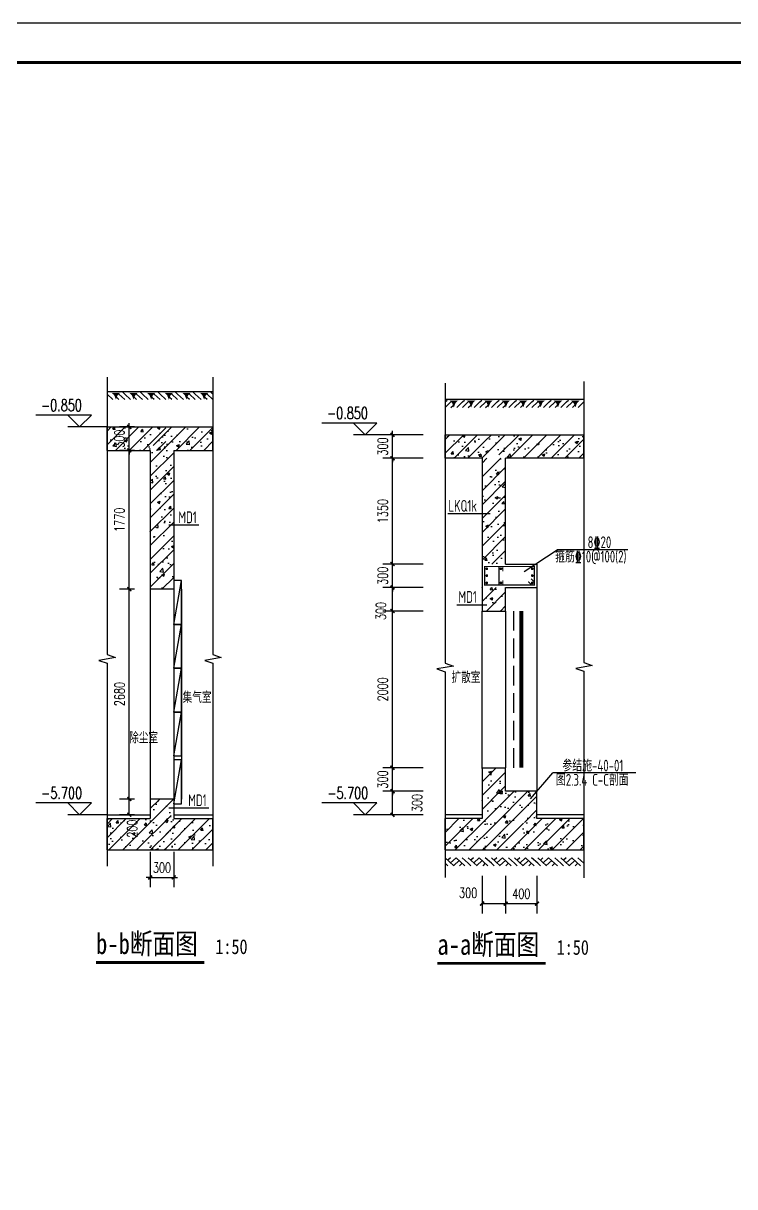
# Model space of a CAD drawing. Extents: x 37906 to 290206, y -18154 to 41246.
# Drawn here: x 233400 to 242475, y 26396 to 41246 of the extents above; entities that cross this region are included whole.
import ezdxf

# ---------------------------------------------------------------- set-up
doc = ezdxf.new("R2010")
doc.units = 0
doc.header["$LTSCALE"] = 1000
doc.header["$MEASUREMENT"] = 0
doc.linetypes.add('__DASH', pattern=[0.35, 0.25, -0.1])
for name, color, linetype in [('A-面层', 151, 'Continuous'), ('DIM_ELEV', 3, 'Continuous'), ('DIM_SYMB', 3, 'Continuous'), ('ECA_TK', 7, 'Continuous'), ('PUB_DIM', 3, 'Continuous'), ('PUB_HATCH', 8, 'Continuous'), ('PUB_TEXT', 7, 'Continuous'), ('REIN', 1, 'Continuous'), ('RF-M', 7, 'Continuous'), ('RF-QT', 30, 'Continuous'), ('RF-TC', 8, 'Continuous'), ('SURFACE', 6, 'Continuous'), ('TEXT', 7, 'Continuous'), ('tk', 7, 'Continuous'), ('可见线', 7, 'Continuous')]:
    doc.layers.add(name, color=color, linetype=linetype)
doc.layers.add('RF-WZ', color=110, linetype='Continuous', lineweight=0)
doc.styles.add('_TCH_DIM', font='SIMPLEX', dxfattribs={"bigfont": 'GBCBIG'})
doc.styles.add('_TCH_DIM_T3', font='SIMPLEX', dxfattribs={"width": 0.705882, "bigfont": 'GBCBIG'})
doc.styles.add('KING-1', font='GBENOR', dxfattribs={"bigfont": 'GBCBIG'})
doc.styles.get("Standard").update_dxf_attribs({"font": 'tssdeng2.shx', "width": 0.7, "bigfont": 'hztxt.shx'})
doc.styles.add('TSSD_Rein', font='tssdeng2.shx', dxfattribs={"width": 0.7, "bigfont": 'tssdchn.shx'})
doc.styles.add('TYDG_01', font='', dxfattribs={"width": 0.8})
doc.styles.get('TYDG_01').set_extended_font_data('SimSun')
doc.dimstyles.new('_TCH_ARCH&&50', dxfattribs={"dimtxt": 127.5, "dimasz": 50, "dimexe": 125, "dimexo": 150, "dimgap": 61.25, "dimtad": 1, "dimdec": 0, "dimrnd": 5, "dimzin": 0, "dimdsep": 46, "dimtxsty": '_TCH_DIM_T3', "dimblk": 'ARCHTICK', "dimcen": 0.09, "dimclrt": 7, "dimazin": 2, "dimtfac": 1, "dimtdec": 0, "dimtix": 1, "dimtmove": 2, "dimatfit": 3, "dimfxl": 1, "dimtolj": 1, "dimtzin": 0, "dimarcsym": 0})
pattern_1 = [(45, (-1538542.56, 4921.04), (-88.388348, 88.388348), []), (50, (-1538542.56, 4921.04), (358.63009, -31.376067), [37.5, -412.5]), (355, (-1538542.56, 4921.04), (-69.37567, 376.09607), [30, -330]), (100.4514, (-1538512.67, 4918.43), (289.25469, 344.71977), [31.870095, -350.571056]), (46.1842, (-1538542.56, 5021.04), (533.62052, -82.75951), [56.25, -618.75]), (96.6356, (-1538498.1, 5014.15), (467.33135, 487.05894), [47.80514, -525.8565]), (351.1842, (-1538542.56, 5021.04), (467.33097, 487.0593), [45, -495]), (21, (-1538492.56, 4996.04), (298.453526, -201.309445), [37.5, -412.5]), (326, (-1538492.56, 4996.04), (121.657666, 362.57502), [30, -330]), (71.4514, (-1538467.7, 4979.27), (420.111314, 161.26525), [31.870095, -350.571056]), (37.5, (-1538542.56, 4921.04), (6.079928, 166.446927), [0, -326, 0, -335, 0, -331.25]), (7.5, (-1538542.56, 4921.04), (131.534769, 197.205856), [0, -191, 0, -318.5, 0, -126.25]), (327.5, (-1538654.06, 4921.04), (266.911218, -11.277436), [0, -125, 0, -390, 0, -517.5]), (317.5, (-1538704.06, 4921.04), (291.593085, 50.05249), [0, -162.5, 0, -259, 0, -367.5])]
pattern_2 = [(45, (-1538542.56, 5871.04), (-88.388348, 88.388348), []), (50, (-1538542.56, 5871.04), (358.63009, -31.376067), [37.5, -412.5]), (355, (-1538542.56, 5871.04), (-69.37567, 376.09607), [30, -330]), (100.4514, (-1538512.67, 5868.43), (289.25469, 344.71977), [31.870095, -350.571056]), (46.1842, (-1538542.56, 5971.04), (533.62052, -82.75951), [56.25, -618.75]), (96.6356, (-1538498.1, 5964.15), (467.33135, 487.05894), [47.80514, -525.8565]), (351.1842, (-1538542.56, 5971.04), (467.33097, 487.0593), [45, -495]), (21, (-1538492.56, 5946.04), (298.453526, -201.309445), [37.5, -412.5]), (326, (-1538492.56, 5946.04), (121.657666, 362.57502), [30, -330]), (71.4514, (-1538467.7, 5929.27), (420.111314, 161.26525), [31.870095, -350.571056]), (37.5, (-1538542.56, 5871.04), (6.079928, 166.446927), [0, -326, 0, -335, 0, -331.25]), (7.5, (-1538542.56, 5871.04), (131.534769, 197.205856), [0, -191, 0, -318.5, 0, -126.25]), (327.5, (-1538654.06, 5871.04), (266.911218, -11.277436), [0, -125, 0, -390, 0, -517.5]), (317.5, (-1538704.06, 5871.04), (291.593085, 50.05249), [0, -162.5, 0, -259, 0, -367.5])]
pattern_3 = [(45, (-1537712.97, -9275.34), (-88.388348, 88.388348), []), (50, (-1537712.97, -9275.34), (358.63009, -31.376067), [37.5, -412.5]), (355, (-1537712.97, -9275.34), (-69.37567, 376.09607), [30, -330]), (100.4514, (-1537683.08, -9277.95), (289.25469, 344.71977), [31.870095, -350.571056]), (46.1842, (-1537712.97, -9175.34), (533.62052, -82.75951), [56.25, -618.75]), (96.6356, (-1537668.5, -9182.23), (467.33135, 487.05894), [47.80514, -525.8565]), (351.1842, (-1537712.97, -9175.34), (467.33097, 487.0593), [45, -495]), (21, (-1537662.97, -9200.34), (298.453526, -201.309445), [37.5, -412.5]), (326, (-1537662.97, -9200.34), (121.657666, 362.57502), [30, -330]), (71.4514, (-1537638.1, -9217.1), (420.111314, 161.26525), [31.870095, -350.571056]), (37.5, (-1537712.97, -9275.34), (6.079928, 166.446927), [0, -326, 0, -335, 0, -331.25]), (7.5, (-1537712.97, -9275.34), (131.534769, 197.205856), [0, -191, 0, -318.5, 0, -126.25]), (327.5, (-1537824.47, -9275.34), (266.911218, -11.277436), [0, -125, 0, -390, 0, -517.5]), (317.5, (-1537874.47, -9275.34), (291.593085, 50.05249), [0, -162.5, 0, -259, 0, -367.5])]

# ---------------------------------------------------------------- blocks, each defined once
blk = doc.blocks.new('10B_A1E图框')
at = {"layer": 'ECA_TK'}
blk.add_lwpolyline([(0, 0), (841, 0), (841, 594), (0, 594)], close=True, dxfattribs=at)
at = {"layer": 'ECA_TK', "const_width": 0.8}
blk.add_lwpolyline([(831, 10), (831, 584), (18, 584), (18, 10)], close=True, dxfattribs=at)
blk = doc.blocks.new('_ArchTick')
at = {"color": 0, "linetype": 'ByBlock', "const_width": 0.4}
blk.add_lwpolyline([(-0.5, -0.5), (0.5, 0.5)], dxfattribs=at)
blk = doc.blocks.new('*D897')
at = {"layer": 'Defpoints', "color": 0, "linetype": 'ByBlock'}
for p in [(238110, 35994), (238650, 35994), (238650, 35694)]:
    blk.add_point(p, dxfattribs=at)
at = {"layer": 'PUB_DIM', "color": 0, "linetype": 'ByBlock', "lineweight": -2}
for p, q in [((238500, 35994), (237985, 35994)), ((238110, 35994), (238110, 36044)), ((238110, 35694), (238110, 35994)), ((238500, 35694), (237985, 35694)), ((238110, 35694), (238110, 35644))]:
    blk.add_line(p, q, dxfattribs=at)
at = {"layer": 'PUB_DIM', "color": 0, "linetype": 'ByBlock', "lineweight": -2, "xscale": 50, "yscale": 50, "zscale": 50}
for p, rotation in [((238110, 35994), 270), ((238110, 35694), 90)]:
    blk.add_blockref('_ArchTick', p, dxfattribs=dict(at, rotation=rotation))
at = {"layer": 'PUB_DIM', "color": 7, "linetype": 'ByBlock', "insert": (237985, 35844), "char_height": 127.5, "attachment_point": 5, "rotation": 90, "style": '_TCH_DIM_T3'}
blk.add_mtext('\\A1;300', dxfattribs=at)
blk = doc.blocks.new('*D898')
at = {"layer": 'Defpoints', "color": 0, "linetype": 'ByBlock'}
for p in [(238110, 35694), (238650, 35694), (238650, 34344)]:
    blk.add_point(p, dxfattribs=at)
at = {"layer": 'PUB_DIM', "color": 0, "linetype": 'ByBlock', "lineweight": -2}
for p, q in [((238500, 35694), (237985, 35694)), ((238110, 34344), (238110, 35694)), ((238500, 34344), (237985, 34344))]:
    blk.add_line(p, q, dxfattribs=at)
at = {"layer": 'PUB_DIM', "color": 0, "linetype": 'ByBlock', "lineweight": -2, "xscale": 50, "yscale": 50, "zscale": 50}
for p, rotation in [((238110, 35694), 90), ((238110, 34344), 270)]:
    blk.add_blockref('_ArchTick', p, dxfattribs=dict(at, rotation=rotation))
at = {"layer": 'PUB_DIM', "color": 7, "linetype": 'ByBlock', "insert": (237985, 35019), "char_height": 127.5, "attachment_point": 5, "rotation": 90, "style": '_TCH_DIM_T3'}
blk.add_mtext('\\A1;1350', dxfattribs=at)
blk = doc.blocks.new('*D899')
at = {"layer": 'Defpoints', "color": 0, "linetype": 'ByBlock'}
for p in [(238110, 34344), (238650, 34344), (238650, 34044)]:
    blk.add_point(p, dxfattribs=at)
at = {"layer": 'PUB_DIM', "color": 0, "linetype": 'ByBlock', "lineweight": -2}
for p, q in [((238500, 34344), (237985, 34344)), ((238110, 34344), (238110, 34394)), ((238110, 34044), (238110, 34344)), ((238500, 34044), (237985, 34044)), ((238110, 34044), (238110, 33994))]:
    blk.add_line(p, q, dxfattribs=at)
at = {"layer": 'PUB_DIM', "color": 0, "linetype": 'ByBlock', "lineweight": -2, "xscale": 50, "yscale": 50, "zscale": 50}
for p, rotation in [((238110, 34344), 270), ((238110, 34044), 90)]:
    blk.add_blockref('_ArchTick', p, dxfattribs=dict(at, rotation=rotation))
at = {"layer": 'PUB_DIM', "color": 7, "linetype": 'ByBlock', "insert": (237985, 34194), "char_height": 127.5, "attachment_point": 5, "rotation": 90, "style": '_TCH_DIM_T3'}
blk.add_mtext('\\A1;300', dxfattribs=at)
blk = doc.blocks.new('*D900')
at = {"layer": 'Defpoints', "color": 0, "linetype": 'ByBlock'}
for p in [(238110, 34044), (238650, 34044), (238650, 33744)]:
    blk.add_point(p, dxfattribs=at)
at = {"layer": 'PUB_DIM', "color": 0, "linetype": 'ByBlock', "lineweight": -2}
for p, q in [((238500, 34044), (237985, 34044)), ((238110, 33744), (238110, 34044)), ((238500, 33744), (237985, 33744))]:
    blk.add_line(p, q, dxfattribs=at)
at = {"layer": 'PUB_DIM', "color": 0, "linetype": 'ByBlock', "lineweight": -2, "xscale": 50, "yscale": 50, "zscale": 50}
for p, rotation in [((238110, 34044), 90), ((238110, 33744), 270)]:
    blk.add_blockref('_ArchTick', p, dxfattribs=dict(at, rotation=rotation))
at = {"layer": 'PUB_DIM', "color": 7, "linetype": 'ByBlock', "insert": (237962, 33744), "char_height": 127.5, "attachment_point": 5, "rotation": 90, "style": '_TCH_DIM_T3'}
blk.add_mtext('\\A1;300', dxfattribs=at)
blk = doc.blocks.new('*D901')
at = {"layer": 'Defpoints', "color": 0, "linetype": 'ByBlock'}
for p in [(238110, 33744), (238650, 33744), (238650, 31744)]:
    blk.add_point(p, dxfattribs=at)
at = {"layer": 'PUB_DIM', "color": 0, "linetype": 'ByBlock', "lineweight": -2}
for p, q in [((238500, 33744), (237985, 33744)), ((238110, 31744), (238110, 33744)), ((238500, 31744), (237985, 31744))]:
    blk.add_line(p, q, dxfattribs=at)
at = {"layer": 'PUB_DIM', "color": 0, "linetype": 'ByBlock', "lineweight": -2, "xscale": 50, "yscale": 50, "zscale": 50}
for p, rotation in [((238110, 33744), 90), ((238110, 31744), 270)]:
    blk.add_blockref('_ArchTick', p, dxfattribs=dict(at, rotation=rotation))
at = {"layer": 'PUB_DIM', "color": 7, "linetype": 'ByBlock', "insert": (237985, 32744), "char_height": 127.5, "attachment_point": 5, "rotation": 90, "style": '_TCH_DIM_T3'}
blk.add_mtext('\\A1;2000', dxfattribs=at)
blk = doc.blocks.new('*D902')
at = {"layer": 'Defpoints', "color": 0, "linetype": 'ByBlock'}
for p in [(238110, 31744), (238650, 31744), (238650, 31444)]:
    blk.add_point(p, dxfattribs=at)
at = {"layer": 'PUB_DIM', "color": 0, "linetype": 'ByBlock', "lineweight": -2}
for p, q in [((238110, 31744), (238110, 31794)), ((238500, 31744), (237985, 31744)), ((238110, 31444), (238110, 31744)), ((238500, 31444), (237985, 31444)), ((238110, 31444), (238110, 31394))]:
    blk.add_line(p, q, dxfattribs=at)
at = {"layer": 'PUB_DIM', "color": 0, "linetype": 'ByBlock', "lineweight": -2, "xscale": 50, "yscale": 50, "zscale": 50}
for p, rotation in [((238110, 31744), 270), ((238110, 31444), 90)]:
    blk.add_blockref('_ArchTick', p, dxfattribs=dict(at, rotation=rotation))
at = {"layer": 'PUB_DIM', "color": 7, "linetype": 'ByBlock', "insert": (237985, 31594), "char_height": 127.5, "attachment_point": 5, "rotation": 90, "style": '_TCH_DIM_T3'}
blk.add_mtext('\\A1;300', dxfattribs=at)
blk = doc.blocks.new('*D903')
at = {"layer": 'Defpoints', "color": 0, "linetype": 'ByBlock'}
for p in [(238110, 31444), (238650, 31444), (238650, 31144)]:
    blk.add_point(p, dxfattribs=at)
at = {"layer": 'PUB_DIM', "color": 0, "linetype": 'ByBlock', "lineweight": -2}
for p, q in [((238500, 31444), (237985, 31444)), ((238110, 31144), (238110, 31444)), ((238500, 31144), (237985, 31144))]:
    blk.add_line(p, q, dxfattribs=at)
at = {"layer": 'PUB_DIM', "color": 0, "linetype": 'ByBlock', "lineweight": -2, "xscale": 50, "yscale": 50, "zscale": 50}
for p, rotation in [((238110, 31444), 90), ((238110, 31144), 270)]:
    blk.add_blockref('_ArchTick', p, dxfattribs=dict(at, rotation=rotation))
at = {"layer": 'PUB_DIM', "color": 7, "linetype": 'ByBlock', "insert": (238423, 31294), "char_height": 127.5, "attachment_point": 5, "rotation": 90, "style": '_TCH_DIM_T3'}
blk.add_mtext('\\A1;300', dxfattribs=at)
blk = doc.blocks.new('*D904')
at = {"layer": 'Defpoints', "color": 0}
for p in [(239553, 30513), (239953, 30513), (239953, 30010)]:
    blk.add_point(p, dxfattribs=at)
at = {"layer": 'PUB_DIM', "color": 0, "lineweight": -2}
for p, q in [((239553, 30363), (239553, 29885)), ((239953, 30363), (239953, 29885)), ((239553, 30010), (239953, 30010))]:
    blk.add_line(p, q, dxfattribs=at)
at = {"layer": 'PUB_DIM', "color": 0, "lineweight": -2, "xscale": 50, "yscale": 50, "zscale": 50, "rotation": 180}
blk.add_blockref('_ArchTick', (239553, 30010), dxfattribs=at)
at = {"layer": 'PUB_DIM', "color": 0, "lineweight": -2, "xscale": 50, "yscale": 50, "zscale": 50}
blk.add_blockref('_ArchTick', (239953, 30010), dxfattribs=at)
at = {"layer": 'PUB_DIM', "color": 7, "insert": (239753, 30135), "char_height": 127.5, "attachment_point": 5, "style": '_TCH_DIM_T3'}
blk.add_mtext('\\A1;400', dxfattribs=at)
blk = doc.blocks.new('*D905')
at = {"layer": 'Defpoints', "color": 0}
for p in [(239253, 30513), (239553, 30513), (239553, 30010)]:
    blk.add_point(p, dxfattribs=at)
at = {"layer": 'PUB_DIM', "color": 0, "lineweight": -2}
for p, q in [((239253, 30363), (239253, 29885)), ((239553, 30363), (239553, 29885)), ((239253, 30010), (239553, 30010))]:
    blk.add_line(p, q, dxfattribs=at)
at = {"layer": 'PUB_DIM', "color": 0, "lineweight": -2, "xscale": 50, "yscale": 50, "zscale": 50, "rotation": 180}
blk.add_blockref('_ArchTick', (239253, 30010), dxfattribs=at)
at = {"layer": 'PUB_DIM', "color": 0, "lineweight": -2, "xscale": 50, "yscale": 50, "zscale": 50}
blk.add_blockref('_ArchTick', (239553, 30010), dxfattribs=at)
at = {"layer": 'PUB_DIM', "color": 7, "insert": (239075, 30147), "char_height": 127.5, "attachment_point": 5, "style": '_TCH_DIM_T3'}
blk.add_mtext('\\A1;300', dxfattribs=at)
blk = doc.blocks.new('$LinePat$素土夯实')
at = {"color": 0}
for p, q in [((0, -210), (210, 0)), ((120, -300), (420, 0)), ((420, 0), (608, -188)), ((495, -300), (795, 0)), ((615, 0), (705, -90)), ((210, -210), (300, -300)), ((315, -105), (502, -293)), ((705, -300), (795, -210))]:
    blk.add_line(p, q, dxfattribs=at)
blk = doc.blocks.new('$LinePat$自然土壤')
at = {"color": 0}
for p, q in [((0, -90), (71, -19)), ((0, -300), (211, -89)), ((210, -300), (286, -224)), ((420, -300), (630, -90))]:
    blk.add_line(p, q, dxfattribs=at)
for points in [[(0, 0), (630, 0), (168, -45), (462, -45)], [(168, -45), (462, -45), (252, -132), (378, -132)], [(252, -132), (378, -132), (315, -300)]]:
    blk.add_solid(points, dxfattribs=at)
blk = doc.blocks.new('*D1061')
at = {"layer": 'Defpoints', "color": 0}
for p in [(235019, 30819), (235319, 30819), (235319, 30344)]:
    blk.add_point(p, dxfattribs=at)
at = {"layer": 'PUB_DIM', "color": 0, "lineweight": -2}
for p, q in [((235019, 30669), (235019, 30219)), ((235319, 30669), (235319, 30219)), ((235019, 30344), (234969, 30344)), ((235019, 30344), (235319, 30344)), ((235319, 30344), (235369, 30344))]:
    blk.add_line(p, q, dxfattribs=at)
at = {"layer": 'PUB_DIM', "color": 0, "lineweight": -2, "xscale": 50, "yscale": 50, "zscale": 50}
blk.add_blockref('_ArchTick', (235019, 30344), dxfattribs=at)
at = {"layer": 'PUB_DIM', "color": 0, "lineweight": -2, "xscale": 50, "yscale": 50, "zscale": 50, "rotation": 180}
blk.add_blockref('_ArchTick', (235319, 30344), dxfattribs=at)
at = {"layer": 'PUB_DIM', "color": 7, "insert": (235169, 30469), "char_height": 127.5, "attachment_point": 5, "style": '_TCH_DIM_T3'}
blk.add_mtext('\\A1;300', dxfattribs=at)
blk = doc.blocks.new('*D1062')
at = {"layer": 'Defpoints', "color": 0}
for p in [(234752, 36094), (234969, 36094), (234969, 35794)]:
    blk.add_point(p, dxfattribs=at)
at = {"layer": 'PUB_DIM', "color": 0, "lineweight": -2}
for p, q in [((234819, 36094), (234627, 36094)), ((234752, 36094), (234752, 36144)), ((234752, 35794), (234752, 36094)), ((234819, 35794), (234627, 35794)), ((234752, 35794), (234752, 35744))]:
    blk.add_line(p, q, dxfattribs=at)
at = {"layer": 'PUB_DIM', "color": 0, "lineweight": -2, "xscale": 50, "yscale": 50, "zscale": 50}
for p, rotation in [((234752, 36094), 270), ((234752, 35794), 90)]:
    blk.add_blockref('_ArchTick', p, dxfattribs=dict(at, rotation=rotation))
at = {"layer": 'PUB_DIM', "color": 7, "insert": (234627, 35944), "char_height": 127.5, "attachment_point": 5, "rotation": 90, "style": '_TCH_DIM_T3'}
blk.add_mtext('\\A1;300', dxfattribs=at)
blk = doc.blocks.new('*D1063')
at = {"layer": 'Defpoints', "color": 0}
for p in [(234752, 35794), (234969, 35794), (234969, 34024)]:
    blk.add_point(p, dxfattribs=at)
at = {"layer": 'PUB_DIM', "color": 0, "lineweight": -2}
for p, q in [((234819, 35794), (234627, 35794)), ((234752, 34024), (234752, 35794)), ((234819, 34024), (234627, 34024))]:
    blk.add_line(p, q, dxfattribs=at)
at = {"layer": 'PUB_DIM', "color": 0, "lineweight": -2, "xscale": 50, "yscale": 50, "zscale": 50}
for p, rotation in [((234752, 35794), 90), ((234752, 34024), 270)]:
    blk.add_blockref('_ArchTick', p, dxfattribs=dict(at, rotation=rotation))
at = {"layer": 'PUB_DIM', "color": 7, "insert": (234627, 34909), "char_height": 127.5, "attachment_point": 5, "rotation": 90, "style": '_TCH_DIM_T3'}
blk.add_mtext('\\A1;1770', dxfattribs=at)
blk = doc.blocks.new('*D1064')
at = {"layer": 'Defpoints', "color": 0}
for p in [(234753, 34024), (234969, 34024), (234969, 31344)]:
    blk.add_point(p, dxfattribs=at)
at = {"layer": 'PUB_DIM', "color": 0, "lineweight": -2}
for p, q in [((234819, 34024), (234628, 34024)), ((234753, 31344), (234753, 34024)), ((234819, 31344), (234628, 31344))]:
    blk.add_line(p, q, dxfattribs=at)
at = {"layer": 'PUB_DIM', "color": 0, "lineweight": -2, "xscale": 50, "yscale": 50, "zscale": 50}
for p, rotation in [((234753, 34024), 90), ((234753, 31344), 270)]:
    blk.add_blockref('_ArchTick', p, dxfattribs=dict(at, rotation=rotation))
at = {"layer": 'PUB_DIM', "color": 7, "insert": (234628, 32684), "char_height": 127.5, "attachment_point": 5, "rotation": 90, "style": '_TCH_DIM_T3'}
blk.add_mtext('\\A1;2680', dxfattribs=at)
blk = doc.blocks.new('*D1065')
at = {"layer": 'Defpoints', "color": 0}
for p in [(234752, 31344), (234969, 31344), (234969, 31144)]:
    blk.add_point(p, dxfattribs=at)
at = {"layer": 'PUB_DIM', "color": 0, "lineweight": -2}
for p, q in [((234819, 31344), (234627, 31344)), ((234752, 31144), (234752, 31344)), ((234819, 31144), (234627, 31144))]:
    blk.add_line(p, q, dxfattribs=at)
at = {"layer": 'PUB_DIM', "color": 0, "lineweight": -2, "xscale": 50, "yscale": 50, "zscale": 50}
for p, rotation in [((234752, 31344), 90), ((234752, 31144), 270)]:
    blk.add_blockref('_ArchTick', p, dxfattribs=dict(at, rotation=rotation))
at = {"layer": 'PUB_DIM', "color": 7, "insert": (234790, 30967), "char_height": 127.5, "attachment_point": 5, "rotation": 90, "style": '_TCH_DIM_T3'}
blk.add_mtext('\\A1;200', dxfattribs=at)

msp = doc.modelspace()

# ---------------------------------------------------------------- hatches: boundary and pattern name
at = {"layer": 'PUB_HATCH'}
h = msp.add_hatch(dxfattribs=at)
h.set_pattern_fill('钢筋混凝土', color=256, scale=50, style=0)
h.set_pattern_definition([(45, (-1537712.97, -8325.34), (-88.388348, 88.388348), []), (50, (-1537712.97, -8325.34), (358.63009, -31.376067), [37.5, -412.5]), (355, (-1537712.97, -8325.34), (-69.37567, 376.09607), [30, -330]), (100.4514, (-1537683.08, -8327.95), (289.25469, 344.71977), [31.870095, -350.571056]), (46.1842, (-1537712.97, -8225.34), (533.62052, -82.75951), [56.25, -618.75]), (96.6356, (-1537668.5, -8232.23), (467.33135, 487.05894), [47.80514, -525.8565]), (351.1842, (-1537712.97, -8225.34), (467.33097, 487.0593), [45, -495]), (21, (-1537662.97, -8250.34), (298.453526, -201.309445), [37.5, -412.5]), (326, (-1537662.97, -8250.34), (121.657666, 362.57502), [30, -330]), (71.4514, (-1537638.1, -8267.1), (420.111314, 161.26525), [31.870095, -350.571056]), (37.5, (-1537712.97, -8325.34), (6.079928, 166.446927), [0, -326, 0, -335, 0, -331.25]), (7.5, (-1537712.97, -8325.34), (131.534769, 197.205856), [0, -191, 0, -318.5, 0, -126.25]), (327.5, (-1537824.47, -8325.34), (266.911218, -11.277436), [0, -125, 0, -390, 0, -517.5]), (317.5, (-1537874.47, -8325.34), (291.593085, 50.05249), [0, -162.5, 0, -259, 0, -367.5])])
h.paths.add_polyline_path([(235219, 35794.2), (235219, 36094.2), (234469.5, 36094.2), (234469.5, 35794.2)])
h = msp.add_hatch(dxfattribs=at)
h.set_pattern_fill('钢筋混凝土', color=256, scale=50, style=0)
h.set_pattern_definition(pattern_3)
h.paths.add_polyline_path([(235819.2, 36094.2), (235519.1, 36094.2), (235206.7, 36094.2), (235019, 35794.2), (235019, 34844.2), (235019, 34024.2), (235319, 34024.2), (235319, 35794.2), (235819.2, 35794.2)])
h = msp.add_hatch(dxfattribs=at)
h.set_pattern_fill('钢筋混凝土', color=256, scale=50, style=0)
h.set_pattern_definition(pattern_2)
h.paths.add_polyline_path([(239352.6, 35794.2), (239252.6, 35994.2), (238781.6, 35994.2), (238781.6, 35694.2), (239252.6, 35694.2)])
h = msp.add_hatch(dxfattribs=at)
h.set_pattern_fill('钢筋混凝土', color=256, scale=50, style=0)
h.set_pattern_definition(pattern_2)
h.paths.add_polyline_path([(240552.6, 35994.2), (239252.6, 35994.2), (239352.6, 35794.2), (239552.6, 35694.2), (240552.6, 35694.2)])
h = msp.add_hatch(dxfattribs=at)
h.set_pattern_fill('钢筋混凝土', color=256, scale=50, style=0)
h.set_pattern_definition(pattern_1)
h.paths.add_polyline_path([(239252.6, 34344.2), (239552.6, 34344.2), (239552.6, 34744.2), (239552.6, 35694.2), (239252.6, 35694.2)])
h = msp.add_hatch(dxfattribs=at)
h.set_pattern_fill('钢筋混凝土', color=256, scale=50, style=0)
h.set_pattern_definition(pattern_1)
h.paths.add_polyline_path([(239552.6, 34044.2), (239252.6, 34044.2), (239252.6, 33744.2), (239552.6, 33744.2)])
h = msp.add_hatch(dxfattribs=at)
h.set_pattern_fill('钢筋混凝土', color=256, scale=50, style=0)
h.set_pattern_definition(pattern_1)
h.paths.add_polyline_path([(239252.6, 31444.2), (239552.6, 31444.2), (239552.6, 31744.2), (239252.6, 31744.2)])
h = msp.add_hatch(dxfattribs=at)
h.set_pattern_fill('钢筋混凝土', color=256, scale=50, style=0)
h.set_pattern_definition([(45, (-1537712.97, -9275.34), (-88.388348, 88.388348), []), (50, (-1537712.97, -9275.34), (358.63009, -31.376067), [37.5, -412.5]), (355, (-1537712.97, -9275.34), (-69.37567, 376.09607), [30, -330]), (100.4514, (-1537683.08, -9277.95), (289.25469, 344.71977), [31.870095, -350.571056]), (46.1842, (-1537712.97, -9175.34), (533.62052, -82.75951), [56.25, -618.75]), (96.6356, (-1537668.5, -9182.23), (467.33135, 487.05894), [47.80514, -525.8565]), (351.1842, (-1537712.97, -9175.34), (467.33097, 487.0593), [45, -495]), (21, (-1537662.97, -9200.34), (298.453526, -201.309445), [37.5, -412.5]), (326, (-1537662.97, -9200.34), (121.657666, 362.57502), [30, -330]), (71.4514, (-1537638.1, -9217.1), (420.111314, 161.26525), [31.870095, -350.571056]), (37.5, (-1537712.97, -9275.34), (6.079928, 166.446927), [0, -326, 0, -335, 0, -331.25]), (7.5, (-1537712.97, -9275.34), (131.534769, 197.205856), [0, -191, 0, -318.5, 0, -126.25]), (327.5, (-1537824.47, -9275.34), (266.911218, -11.277436), [0, -125, 0, -390, 0, -517.5]), (317.5, (-1537874.47, -9275.34), (291.593085, 50.05249), [0, -162.5, 0, -259, 0, -367.5])])
h.paths.add_polyline_path([(235219, 30694.2), (235319, 31344.2), (235019, 31344.2), (235019, 31094.2), (234469.5, 31094.2), (234469.5, 30694.2)])
h = msp.add_hatch(dxfattribs=at)
h.set_pattern_fill('钢筋混凝土', color=256, scale=50, style=0)
h.set_pattern_definition(pattern_1)
h.paths.add_polyline_path([(239502.6, 30960.8), (239952.6, 31094.2), (239952.6, 31269.2), (239952.6, 31444.2), (239252.6, 31444.2), (239252.6, 31094.2)])
h = msp.add_hatch(dxfattribs=at)
h.set_pattern_fill('钢筋混凝土', color=256, scale=50, style=0)
h.set_pattern_definition(pattern_3)
h.paths.add_polyline_path([(235819.2, 31094.2), (235219, 31094.2), (235219, 30694.2), (235819.2, 30694.2)])
h = msp.add_hatch(dxfattribs=at)
h.set_pattern_fill('钢筋混凝土', color=256, scale=50, style=0)
h.set_pattern_definition(pattern_1)
h.paths.add_polyline_path([(239502.6, 30960.8), (239252.6, 31094.2), (238781.6, 31094.2), (238781.6, 30694.2), (239252.6, 30694.2)])
h = msp.add_hatch(dxfattribs=at)
h.set_pattern_fill('钢筋混凝土', color=256, scale=50, style=0)
h.set_pattern_definition(pattern_1)
h.paths.add_polyline_path([(240552.6, 31094.2), (240002.6, 31094.2), (239502.6, 30960.8), (239252.6, 30694.2), (240552.6, 30694.2)])

# ---------------------------------------------------------------- linework, layer by layer
for p, q in [((238816, 34990.6), (239349.2, 34990.6)), ((235639.8, 34841.1), (235256.6, 34841.1)), ((238931.8, 33824), (239315.1, 33824)), ((235765.4, 31229.1), (235256.6, 31229.1))]:
    msp.add_line(p, q)
at = {"layer": 'A-面层'}
for points in [[(234469.5, 31144.2), (235019, 31144.2)], [(235319, 31144.2), (235819.2, 31144.2)]]:
    msp.add_lwpolyline(points, dxfattribs=at)
at = {"layer": 'DIM_ELEV'}
for p, q in [((234269.5, 36244.2), (233561, 36244.2)), ((234119.5, 36094.2), (233969.5, 36244.2)), ((234119.5, 36094.2), (234269.5, 36244.2)), ((234469.5, 36094.2), (233969.5, 36094.2)), ((234269.5, 31294.2), (233561.1, 31294.2)), ((234119.5, 31144.2), (233969.5, 31294.2)), ((234119.5, 31144.2), (234269.5, 31294.2)), ((234469.5, 31144.2), (233969.5, 31144.2))]:
    msp.add_line(p, q, dxfattribs=at)
at = {"layer": 'DIM_SYMB'}
for points in [[(234469.5, 36729.3), (234469.5, 33190.1), (234574.5, 33151.9), (234364.5, 33114.8), (234469.5, 33077.6), (234469.5, 30488.3)], [(235819.2, 36729.3), (235819.2, 33190.1), (235924.2, 33151.9), (235714.2, 33114.8), (235819.2, 33077.6), (235819.2, 30488.3)], [(238781.6, 36654.5), (238781.6, 33080.5), (238886.6, 33042.3), (238676.6, 33005.2), (238781.6, 32968), (238781.6, 30344)], [(240552.6, 36671.9), (240552.6, 33087.4), (240657.6, 33049.2), (240447.6, 33012.2), (240552.6, 32974.9), (240552.6, 30340.5)]]:
    msp.add_lwpolyline(points, dxfattribs=at)
at = {"layer": 'DIM_SYMB', "const_width": 35}
msp.add_lwpolyline([(234328.6, 29257.8), (235710, 29257.8)], dxfattribs=at)
at = {"layer": 'DIM_SYMB', "lineweight": -3, "const_width": 35}
msp.add_lwpolyline([(238682.7, 29248.3), (240064.1, 29248.3)], dxfattribs=at)
at = {"layer": 'PUB_DIM'}
for p, q in [((237910.4, 36144.2), (237210.4, 36144.2)), ((237760.4, 35994.2), (237610.4, 36144.2)), ((237760.4, 35994.2), (237910.4, 36144.2)), ((238110.4, 35994.2), (237610.4, 35994.2)), ((237910.4, 31294.2), (237210.4, 31294.2)), ((237760.4, 31144.2), (237610.4, 31294.2)), ((237760.4, 31144.2), (237910.4, 31294.2)), ((238110.4, 31144.2), (237610.4, 31144.2))]:
    msp.add_line(p, q, dxfattribs=at)
at = {"layer": 'REIN', "const_width": 15}
msp.add_lwpolyline([(239920.1, 34311.7), (239920.1, 34076.7), (239285.1, 34076.7), (239285.1, 34311.7)], close=True, dxfattribs=at)
for points in [[(239469.3, 34311.7), (239469.3, 34076.7)], [(239517.1, 34311.7), (239517.1, 34250.3)], [(239877.7, 34154.5), (239920.1, 34112)], [(239517.1, 34076.7), (239517.1, 34138)], [(239884.8, 34076.7), (239842.4, 34119.1)]]:
    msp.add_lwpolyline(points, dxfattribs=at)
at = {"layer": 'REIN', "const_width": 17.5}
for points in [[(239321.4, 34283.9, -1), (239303.9, 34283.9, -1)], [(239321.4, 34195.9, -1), (239303.9, 34195.9, -1)], [(239502, 34283.9, -1), (239484.5, 34283.9, -1)], [(239883.8, 34283.9, 1), (239901.3, 34283.9, 1)], [(239883.8, 34195.9, 1), (239901.3, 34195.9, 1)], [(239321.4, 34103.9, -1), (239303.9, 34103.9, -1)], [(239502, 34103.9, -1), (239484.5, 34103.9, -1)], [(239883.8, 34103.9, 1), (239901.3, 34103.9, 1)]]:
    msp.add_lwpolyline(points, format="xyb", close=True, dxfattribs=at)
at = {"layer": 'RF-M'}
for p, q in [((235019, 34024.2), (235019, 31344.2)), ((235319, 34024.2), (235319, 31344.2)), ((235419, 34024.2), (235419, 31344.2)), ((239252.6, 31744.2), (239252.6, 33744.2)), ((239552.6, 33744.2), (239552.6, 31744.2))]:
    msp.add_line(p, q, dxfattribs=at)
at = {"layer": 'RF-M', "linetype": '__DASH'}
msp.add_line((239652.6, 33744.2), (239652.6, 31744.2), dxfattribs=at)
at = {"layer": 'RF-M'}
for points in [[(235319, 33574.2), (235419, 34134.2)], [(235419, 34134.2), (235319, 34134.2), (235319, 33574.2), (235419, 33574.2), (235419, 34134.2)], [(235319, 33014.2), (235419, 33574.2)], [(235419, 33574.2), (235319, 33574.2), (235319, 33014.2), (235419, 33014.2), (235419, 33574.2)], [(235319, 32454.2), (235419, 33014.2)], [(235419, 33014.2), (235319, 33014.2), (235319, 32454.2), (235419, 32454.2), (235419, 33014.2)], [(235319, 31894.2), (235419, 32454.2)], [(235419, 32454.2), (235319, 32454.2), (235319, 31894.2), (235419, 31894.2), (235419, 32454.2)], [(235319, 31284.2), (235419, 31844.2)], [(235419, 31844.2), (235319, 31844.2), (235319, 31284.2), (235419, 31284.2), (235419, 31844.2)]]:
    msp.add_lwpolyline(points, dxfattribs=at)
at = {"layer": 'RF-M', "const_width": 50}
msp.add_lwpolyline([(239752.6, 33744.2), (239752.6, 31744.2)], dxfattribs=at)
at = {"layer": 'RF-QT'}
for p, q in [((234469.5, 35794.2), (234469.5, 36094.2)), ((234469.5, 36094.2), (235819.2, 36094.2)), ((235819.2, 35794.2), (235819.2, 36094.2)), ((238781.6, 35994.2), (240552.6, 35994.2)), ((238781.6, 35694.2), (238781.6, 35994.2)), ((240552.6, 35694.2), (240552.6, 35994.2)), ((234469.5, 35794.2), (235019, 35794.2)), ((235019, 35794.2), (235019, 34024.2)), ((235319, 35794.2), (235319, 34024.2)), ((235319, 35794.2), (235819.2, 35794.2)), ((239252.6, 35694.2), (238781.6, 35694.2)), ((239252.6, 35694.2), (239252.6, 33744.2)), ((239552.6, 34344.2), (239552.6, 35694.2)), ((240552.6, 35694.2), (239552.6, 35694.2)), ((239552.6, 34344.2), (239952.6, 34344.2)), ((239952.6, 34344.2), (239952.6, 34044.2)), ((235319, 34024.2), (235019, 34024.2)), ((239552.6, 33744.2), (239552.6, 34044.2)), ((239552.6, 34044.2), (239952.6, 34044.2)), ((239252.6, 33744.2), (239552.6, 33744.2)), ((239252.6, 31744.2), (239552.6, 31744.2)), ((239252.6, 31744.2), (239252.6, 31094.2)), ((239552.6, 31444.2), (239552.6, 31744.2)), ((235019, 31344.2), (235019, 31094.2)), ((235319, 31344.2), (235019, 31344.2)), ((235319, 31344.2), (235319, 31094.2)), ((239952.6, 31444.2), (239552.6, 31444.2)), ((239952.6, 31094.2), (239952.6, 31444.2)), ((234469.5, 31094.2), (235019, 31094.2)), ((234469.5, 30694.2), (234469.5, 31094.2)), ((235319, 31094.2), (235819.2, 31094.2)), ((235819.2, 30694.2), (235819.2, 31094.2)), ((239252.6, 31094.2), (238781.6, 31094.2)), ((238781.6, 30694.2), (238781.6, 31094.2)), ((240552.6, 31094.2), (239952.6, 31094.2)), ((240552.6, 30694.2), (240552.6, 31094.2)), ((234469.5, 30694.2), (235819.2, 30694.2)), ((238781.6, 30694.2), (240552.6, 30694.2))]:
    msp.add_line(p, q, dxfattribs=at)
at = {"layer": 'SURFACE'}
for p, q in [((234469.5, 36544.2), (235819.2, 36544.2)), ((240552.6, 36444.2), (238781.6, 36444.2))]:
    msp.add_line(p, q, dxfattribs=at)
at = {"layer": 'SURFACE', "color": 8}
msp.add_line((239952.6, 34044.2), (239952.6, 31444.2), dxfattribs=at)
at = {"layer": 'TEXT'}
for p in [(239790.2, 34247.8), (241110.9, 34526.6)]:
    msp.add_line(p, (240209.1, 34526.6), dxfattribs=at)
at = {"layer": 'TEXT', "color": 4}
for p in [(239869.1, 31347), (241213.7, 31677.5)]:
    msp.add_line(p, (240153.2, 31677.5), dxfattribs=at)
at = {"layer": '可见线'}
for p, q in [((239252.6, 31144.2), (238781.6, 31144.2)), ((240552.6, 31144.2), (239952.6, 31144.2))]:
    msp.add_line(p, q, dxfattribs=at)

# ---------------------------------------------------------------- block references
at = {"layer": 'RF-TC', "xscale": -0.3712866425367835, "yscale": 0.3333333333333333, "zscale": 0.3333333333333333, "rotation": 8.440128596021166e-09}
for p in [(239076.8, 30594.2), (239371.9, 30594.2), (239667.1, 30594.2), (239962.3, 30594.2), (240257.5, 30594.2), (240552.6, 30594.2)]:
    msp.add_blockref('$LinePat$素土夯实', p, dxfattribs=at)
at = {"layer": 'SURFACE', "color": 8, "xscale": -0.3570707885296716, "yscale": 0.3333333333333333, "zscale": 0.3333333333333333, "rotation": 3.771104780447843e-05}
for p in [(234694.4, 36543.9), (234919.4, 36543.9), (235144.3, 36543.9), (235369.3, 36543.9), (235594.2, 36543.9), (235819.2, 36543.9)]:
    msp.add_blockref('$LinePat$自然土壤', p, dxfattribs=at)
at = {"layer": 'SURFACE', "color": 8, "xscale": 0.3513962866999574, "yscale": 0.3333333333333333, "zscale": 0.3333333333333333}
for p in [(238781.6, 36443.9), (239003, 36443.9), (239224.4, 36443.9), (239445.7, 36443.9), (239667.1, 36443.9), (239888.5, 36443.9), (240109.9, 36443.9), (240331.3, 36443.9)]:
    msp.add_blockref('$LinePat$自然土壤', p, dxfattribs=at)
at = {"layer": 'tk', "xscale": 50, "yscale": 50, "zscale": 50}
msp.add_blockref('10B_A1E图框', (206106.2, 11546.3), dxfattribs=at)

# ---------------------------------------------------------------- texts
at = {"width": 0.7}
for s, rotation, p in [('LKQ1k', 0.00972, (238823.2, 35011.7)), ('MD1', 0.00002, (235378.4, 34865.7)), ('MD1', 0.00002, (235504, 31253.8))]:
    msp.add_text(s, height=150, rotation=rotation, dxfattribs=at).set_placement(p)
msp.add_text('MD1', height=150, dxfattribs=at).set_placement((238950.9, 33848.6))
at = {"layer": 'PUB_TEXT'}
for s, height, style, width, p in [('-0.850', 148.75, '_TCH_DIM', 0.705882, (233625.5, 36296.7)), ('-0.850', 148.75, '_TCH_DIM', 0.705882, (237274.9, 36196.7)), ('-5.700', 148.75, '_TCH_DIM', 0.705882, (233628.6, 31346.7)), ('-5.700', 148.75, '_TCH_DIM', 0.705882, (237277.9, 31346.7)), ('b-b断面图', 264.35, 'TYDG_01', 0.8, (234328.6, 29366.2)), ('1:50', 188.82, 'TYDG_01', 0.8, (235850, 29366.2)), ('a-a断面图', 264.35, 'TYDG_01', 0.8, (238682.7, 29356.7)), ('1:50', 188.82, 'TYDG_01', 0.8, (240204.1, 29356.7))]:
    msp.add_text(s, height=height, dxfattribs=dict(at, style=style, width=width)).set_placement(p)
at = {"layer": 'RF-WZ', "style": 'KING-1'}
msp.add_text('扩散室', height=144.68, dxfattribs=at).set_placement((238863, 32826.5, 0))
for s, p in [('集气室', (235432.7, 32571)), ('除尘室', (234751.2, 32055.5))]:
    msp.add_text(s, height=144.68, rotation=0.00004, dxfattribs=at).set_placement(p)
at = {"layer": 'TEXT', "color": 4, "ltscale": 100, "style": 'TSSD_Rein', "width": 0.7}
for s, p in [('8%%13220', (240598.2, 34547.4)), ('箍筋%%13210@100(2)', (240183.7, 34364))]:
    msp.add_text(s, height=150, dxfattribs=at).set_placement(p)
for s, p in [('参结施-40-01', (240277.1, 31696.6)), ('图2.3.4 C-C剖面', (240194.6, 31514.7))]:
    msp.add_text(s, height=150, rotation=360, dxfattribs=at).set_placement(p)

# ---------------------------------------------------------------- dimensions: what is measured, and where the dimension line sits
at = {"layer": 'PUB_DIM'}
for p1, p2, distance, picture, middle in [((234969, 35794.2), (234969, 36094.2), 216.8, '*D1062', (234627.2, 35944.2)), ((234969, 34024.2), (234969, 35794.2), 216.8, '*D1063', (234627.2, 34909.2)), ((234969, 31344.2), (234969, 34024.2), 216.4, '*D1064', (234627.6, 32684.2)), ((235019, 30819.2), (235319, 30819.2), -475.5, '*D1061', (235169, 30468.7)), ((239552.6, 30513), (239952.6, 30513), -503.4, '*D904', (239752.6, 30134.6))]:
    dim = msp.add_aligned_dim(p1=p1, p2=p2, distance=distance, dimstyle='_TCH_ARCH&&50', dxfattribs=at)
    dim.commit()
    dim.dimension.update_dxf_attribs({"geometry": picture, "text_midpoint": middle})
at = {"layer": 'PUB_DIM', "linetype": 'ByBlock'}
for p1, p2, picture, middle in [((238649.8, 35694.2), (238649.8, 35994.2), '*D897', (237985.4, 35844.2)), ((238649.8, 34344.2), (238649.8, 35694.2), '*D898', (237985.4, 35019.2)), ((238649.8, 34044.2), (238649.8, 34344.2), '*D899', (237985.4, 34194.2)), ((238649.8, 31744.2), (238649.8, 33744.2), '*D901', (237985.4, 32744.2)), ((238649.8, 31444.2), (238649.8, 31744.2), '*D902', (237985.4, 31594.2))]:
    dim = msp.add_aligned_dim(p1=p1, p2=p2, distance=539.4, dimstyle='_TCH_ARCH&&50', dxfattribs=at)
    dim.commit()
    dim.dimension.update_dxf_attribs({"geometry": picture, "text_midpoint": middle})
for base, p1, p2, picture, middle in [((238110.4, 34044.2), (238649.8, 33744.2), (238649.8, 34044.2), '*D900', (237962.1, 33744.2)), ((238110.4, 31444.2), (238649.8, 31144.2), (238649.8, 31444.2), '*D903', (238422.9, 31294.2))]:
    dim = msp.add_linear_dim(base=base, p1=p1, p2=p2, angle=90, dimstyle='_TCH_ARCH&&50', dxfattribs=at)
    dim.commit()
    dim.dimension.update_dxf_attribs({"geometry": picture, "text_midpoint": middle, "dimtype": 161})
at = {"layer": 'PUB_DIM'}
for base, p1, p2, angle, picture, middle in [((234752.2, 31344.2), (234969, 31144.2), (234969, 31344.2), 90.00004, '*D1065', (234789.7, 30967)), ((239552.6, 30009.6), (239252.6, 30513), (239552.6, 30513), 360, '*D905', (239075.4, 30147.1))]:
    dim = msp.add_linear_dim(base=base, p1=p1, p2=p2, angle=angle, dimstyle='_TCH_ARCH&&50', dxfattribs=at)
    dim.commit()
    dim.dimension.update_dxf_attribs({"geometry": picture, "text_midpoint": middle, "dimtype": 161})

doc.saveas('drawing.dxf')
